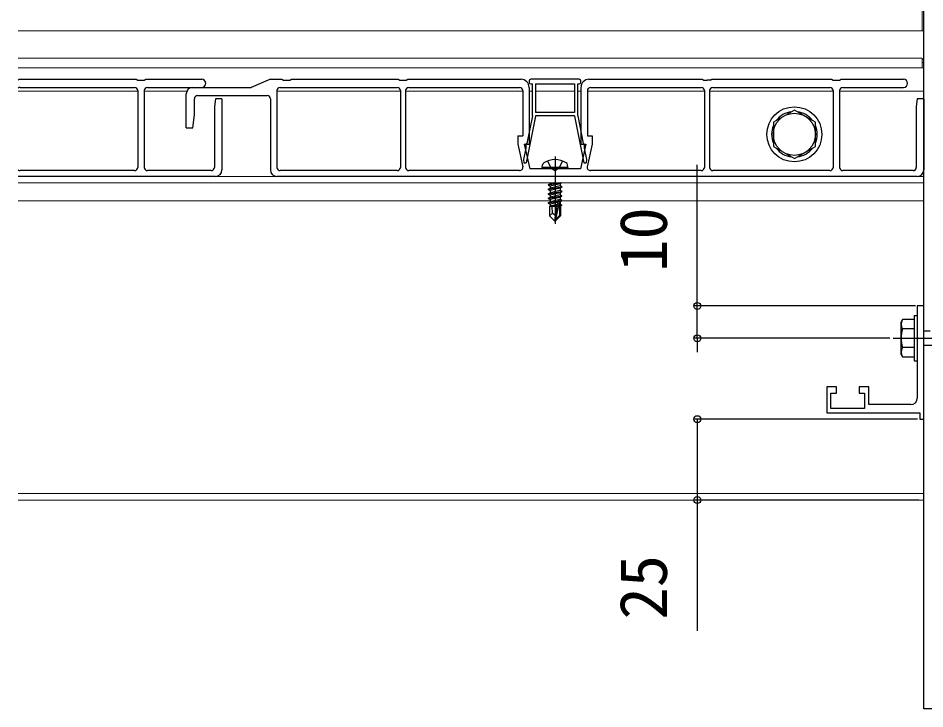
# Model space of a CAD drawing. Units: millimetres, scale not verified. Extents: x -875 to 875, y -1305 to 1298.
# Drawn here: x -328.5 to -48.1, y 255.8 to 469.2 of the extents above; entities that cross this region are included whole.
import ezdxf
from ezdxf.enums import TextEntityAlignment as Align

# ---------------------------------------------------------------- set-up
doc = ezdxf.new("R2010")
doc.units = ezdxf.units.MM
doc.header["$LTSCALE"] = 8
for name, color, linetype in [('0-2_YKK_11', 7, 'Continuous'), ('0-5_YKK_13', 4, 'Continuous'), ('0-6_YKK_D', 6, 'Continuous'), ('0-8_YSS_K', 3, 'Continuous')]:
    doc.layers.add(name, color=color, linetype=linetype)
doc.layers.add('0-4_YKK_12', color=2, linetype='Continuous', lineweight=18)
doc.styles.add('ＭＳ ゴシック', font='')
doc.styles.get('ＭＳ ゴシック').set_extended_font_data('MS Gothic')

msp = doc.modelspace()

# ---------------------------------------------------------------- linework, layer by layer
at = {"layer": '0-2_YKK_11'}
for points in [[(-48.5, 345.3), (-48.5, 380.3), (-50.5, 380.3), (-50.5, 370.758), (-50.38, 370.575), (-50.38, 370.025), (-50.5, 369.842), (-50.5, 351.8)], [(-52.5, 349.8), (-65.5, 349.8), (-65.5, 355.3), (-68.5, 355.3), (-68.5, 353.3), (-66.8, 353.3), (-66.8, 348.6), (-77.2, 348.6), (-77.2, 353.3), (-75.5, 353.3), (-75.5, 355.3), (-78.5, 355.3), (-78.5, 347.3), (-49.7, 347.3), (-49.7, 345.3), (-48.5, 345.3)]]:
    msp.add_lwpolyline(points, dxfattribs=at)
msp.add_arc((-52.5, 351.8), 2, 270.00001, 359.99999, dxfattribs=at)
at = {"layer": '0-4_YKK_12'}
for p, q in [((-49, 465.3), (-49, 473.3)), ((-49, 465.3), (-328.5, 465.3)), ((-48.499, 465.3), (-328.5, 465.3)), ((-48.499, 465.3), (-48.499, 320.3)), ((-48.999, 456.8), (-328.5, 456.8)), ((-48.999, 456.8), (-48.999, 453.8)), ((-48.499, 456.5), (-48.999, 456.5)), ((-48.499, 455.5), (-48.999, 455.5)), ((-48.999, 453.8), (-328.5, 453.8)), ((-48.499, 453.8), (-328.5, 453.8)), ((-291.499, 446.6), (-328.5, 446.6)), ((-276.332, 446.6), (-289.499, 446.6)), ((-210.299, 446.6), (-248.499, 446.6)), ((-172.499, 446.6), (-208.699, 446.6)), ((-169.499, 446.6), (-170.499, 446.6)), ((-156.499, 446.6), (-168.499, 446.6)), ((-154.499, 446.6), (-155.499, 446.6)), ((-116.299, 446.6), (-152.499, 446.6)), ((-76.499, 446.6), (-114.699, 446.6)), ((-48.499, 446.6), (-74.499, 446.6)), ((-48.499, 420.3), (-328.5, 420.3)), ((-48.499, 418.3), (-328.5, 418.3)), ((-164.049, 412.8), (-328.5, 412.8)), ((-48.499, 412.8), (-160.399, 412.8)), ((-48.499, 322.3), (-328.5, 322.3)), ((-48.499, 320.3), (-328.5, 320.3))]:
    msp.add_line(p, q, dxfattribs=at)
at = {"layer": '0-5_YKK_13'}
for p, q in [((-328.5, 450.119), (-328.199, 450.3)), ((-328.199, 450.3), (-291.999, 450.3)), ((-291.999, 450.3), (-291.499, 450)), ((-291.499, 450), (-289.499, 450)), ((-289.499, 450), (-288.999, 450.3)), ((-288.999, 450.3), (-271.749, 450.3)), ((-250.499, 450.3), (-256.499, 447.8)), ((-250.499, 450.3), (-246.999, 450.3)), ((-246.999, 450.3), (-246.499, 450)), ((-246.499, 450), (-244.499, 450)), ((-244.499, 450), (-243.999, 450.3)), ((-243.999, 450.3), (-210.999, 450.3)), ((-210.999, 450.3), (-210.499, 450)), ((-208.499, 450), (-207.999, 450.3)), ((-207.999, 450.3), (-172.999, 450.3)), ((-170.499, 449.8), (-170.499, 449.4)), ((-154.999, 450.3), (-169.999, 450.3)), ((-169.999, 448.9), (-169.499, 448.9)), ((-169.499, 439), (-169.499, 448.9)), ((-168.499, 448.9), (-168.499, 440)), ((-168.499, 448.9), (-156.499, 448.9)), ((-156.499, 448.9), (-156.499, 440)), ((-155.499, 439), (-155.499, 448.9)), ((-155.499, 448.9), (-154.999, 448.9)), ((-154.499, 449.4), (-154.499, 449.8)), ((-151.999, 450.3), (-116.999, 450.3)), ((-116.999, 450.3), (-116.499, 450)), ((-116.499, 450), (-115.499, 450)), ((-114.499, 450), (-115.499, 450)), ((-114.499, 450), (-113.999, 450.3)), ((-113.999, 450.3), (-76.999, 450.3)), ((-76.999, 450.3), (-76.499, 450)), ((-76.499, 450), (-74.499, 450)), ((-74.499, 450), (-73.999, 450.3)), ((-73.999, 450.3), (-54.749, 450.3)), ((-327.899, 447.8), (-292.499, 447.8)), ((-291.499, 446.8), (-291.499, 423.1)), ((-289.499, 446.8), (-289.499, 423.1)), ((-288.499, 447.8), (-271.749, 447.8)), ((-276.499, 435.3), (-276.499, 445.8)), ((-274.499, 447.8), (-256.499, 447.8)), ((-248.499, 446.8), (-248.499, 423.1)), ((-247.499, 447.8), (-211.299, 447.8)), ((-210.299, 446.8), (-210.299, 423.1)), ((-208.699, 446.8), (-208.699, 423.1)), ((-207.699, 447.8), (-173.499, 447.8)), ((-172.499, 446.8), (-172.499, 432.8)), ((-170.499, 447.8), (-170.499, 430.3)), ((-154.499, 447.8), (-154.499, 430.3)), ((-152.499, 446.8), (-152.499, 432.8)), ((-151.499, 447.8), (-117.299, 447.8)), ((-116.299, 446.8), (-116.299, 423.1)), ((-114.699, 446.8), (-114.699, 423.1)), ((-113.699, 447.8), (-77.499, 447.8)), ((-76.499, 446.8), (-76.499, 423.1)), ((-74.499, 446.8), (-74.499, 423.1)), ((-73.499, 447.8), (-54.749, 447.8)), ((-273.999, 439.3), (-273.999, 444.3)), ((-272.999, 445.3), (-251.499, 445.3)), ((-265.499, 444.3), (-265.499, 422.3)), ((-250.499, 444.3), (-250.499, 422.3)), ((-50.499, 444.3), (-50.799, 441.9)), ((-48.499, 444.3), (-50.499, 444.3)), ((-48.499, 444.3), (-48.499, 422.3)), ((-267.799, 441.9), (-267.799, 423.1)), ((-50.799, 441.9), (-50.799, 423.1)), ((-274.499, 435.3), (-273.999, 439.3)), ((-168.499, 438.899), (-171.432, 424.5)), ((-169.499, 439), (-171.231, 430.5)), ((-156.499, 440), (-168.499, 440)), ((-156.499, 439), (-168.499, 439)), ((-168.499, 439), (-168.499, 438.899)), ((-156.499, 439), (-156.499, 438.899)), ((-156.499, 438.899), (-153.566, 424.5)), ((-155.499, 439), (-153.768, 430.5)), ((-276.499, 435.3), (-274.499, 435.3)), ((-173.999, 432.8), (-172.499, 432.8)), ((-173.999, 432.8), (-173.999, 430.3)), ((-152.499, 432.8), (-150.999, 432.8)), ((-150.999, 432.8), (-150.999, 430.3)), ((-173.999, 430.3), (-172.48, 423.312)), ((-171.531, 429.027), (-172.249, 425.5)), ((-171.999, 430.3), (-170.499, 430.3)), ((-171.999, 430.3), (-170.325, 422.6)), ((-171.531, 430.2), (-171.531, 429.027)), ((-152.999, 430.3), (-154.673, 422.6)), ((-154.499, 430.3), (-152.999, 430.3)), ((-150.999, 430.3), (-152.518, 423.312)), ((-162.499, 426.5), (-162.499, 405.6)), ((-172.249, 425.5), (-172.162, 424.5)), ((-172.162, 424.5), (-171.432, 424.5)), ((-166.499, 423.1), (-166.358, 423.902)), ((-158.499, 423.1), (-158.641, 423.902)), ((-153.566, 424.5), (-152.837, 424.5)), ((-152.749, 425.5), (-152.837, 424.5)), ((-292.499, 422.1), (-327.899, 422.1)), ((-268.799, 422.1), (-288.499, 422.1)), ((-211.299, 422.1), (-247.499, 422.1)), ((-173.457, 422.1), (-207.699, 422.1)), ((-162.999, 422.6), (-170.325, 422.6)), ((-158.499, 423.1), (-166.499, 423.1)), ((-166.499, 423.1), (-166.411, 422.6)), ((-158.587, 422.6), (-166.411, 422.6)), ((-154.673, 422.6), (-161.999, 422.6)), ((-158.499, 423.1), (-158.587, 422.6)), ((-117.299, 422.1), (-151.541, 422.1)), ((-77.499, 422.1), (-113.699, 422.1)), ((-51.799, 422.1), (-73.499, 422.1)), ((-267.499, 420.3), (-328.5, 420.3)), ((-50.499, 420.3), (-248.499, 420.3)), ((-160.699, 418.3), (-164.599, 417.65)), ((-164.599, 417.75), (-161.299, 418.3)), ((-164.599, 417.75), (-164.049, 418.068)), ((-164.599, 417.75), (-164.599, 417.65)), ((-163.02, 418.3), (-164.049, 418.068)), ((-164.049, 418.3), (-164.049, 418.068)), ((-160.949, 418.032), (-160.949, 417.368)), ((-164.599, 417.65), (-164.049, 417.332)), ((-164.599, 416.35), (-160.399, 417.05)), ((-160.399, 416.95), (-164.599, 416.25)), ((-164.599, 416.35), (-164.049, 416.668)), ((-164.599, 416.35), (-164.599, 416.25)), ((-164.599, 416.25), (-164.049, 415.932)), ((-164.599, 414.95), (-160.399, 415.65)), ((-160.399, 415.55), (-164.599, 414.85)), ((-164.599, 414.95), (-164.049, 415.268)), ((-164.599, 414.95), (-164.599, 414.85)), ((-160.949, 417.368), (-164.049, 416.668)), ((-164.049, 417.332), (-164.049, 416.668)), ((-160.949, 415.968), (-164.049, 415.268)), ((-164.049, 415.932), (-164.049, 415.268)), ((-160.399, 417.05), (-160.949, 417.368)), ((-160.949, 416.632), (-160.949, 415.968)), ((-160.399, 415.65), (-160.949, 415.968)), ((-160.949, 415.232), (-160.949, 414.568)), ((-160.399, 417.05), (-160.399, 416.95)), ((-160.399, 415.65), (-160.399, 415.55)), ((-164.599, 414.85), (-164.049, 414.532)), ((-164.599, 413.55), (-160.399, 414.25)), ((-160.399, 414.15), (-164.599, 413.45)), ((-164.599, 413.55), (-164.049, 413.868)), ((-164.599, 413.55), (-164.599, 413.45)), ((-164.599, 413.45), (-164.049, 413.132)), ((-164.599, 412.15), (-161.574, 412.654)), ((-161.601, 412.55), (-164.599, 412.05)), ((-164.599, 412.15), (-164.049, 412.468)), ((-164.599, 412.15), (-164.599, 412.05)), ((-160.949, 414.568), (-164.049, 413.868)), ((-164.049, 414.532), (-164.049, 413.868)), ((-160.949, 413.168), (-164.049, 412.468)), ((-164.049, 413.132), (-164.049, 412.468)), ((-161.659, 412.272), (-164.049, 411.732)), ((-161.59, 412.607), (-162.499, 408.222)), ((-161.167, 412.723), (-162.349, 407.024)), ((-161.167, 412.722), (-160.399, 412.85)), ((-160.399, 412.75), (-161.112, 412.631)), ((-161.099, 412.552), (-161.099, 408.274)), ((-160.399, 414.25), (-160.949, 414.568)), ((-160.949, 413.832), (-160.949, 413.168)), ((-160.399, 412.85), (-160.949, 413.168)), ((-160.949, 412.432), (-160.949, 411.768)), ((-160.399, 414.25), (-160.399, 414.15)), ((-160.399, 412.85), (-160.399, 412.75)), ((-164.599, 412.05), (-164.049, 411.732)), ((-164.199, 411), (-164.049, 411.068)), ((-164.199, 411), (-164.199, 408.15)), ((-161.923, 411), (-164.199, 411)), ((-164.049, 411.732), (-164.049, 411.068)), ((-161.804, 411.575), (-164.049, 411.068)), ((-161.864, 411.283), (-163.582, 411)), ((-161.919, 411.016), (-162.003, 411)), ((-160.949, 411.768), (-161.102, 411.733)), ((-160.499, 411.508), (-161.099, 411.409)), ((-160.499, 411.292), (-161.099, 411.176)), ((-160.799, 411), (-161.099, 411)), ((-160.499, 411.508), (-160.949, 411.768)), ((-160.499, 411.292), (-160.799, 411.119)), ((-160.799, 411.119), (-160.799, 408.15)), ((-160.499, 411.508), (-160.499, 411.292)), ((-163.242, 408.953), (-164.199, 408.15)), ((-162.649, 406.6), (-164.199, 408.15)), ((-162.499, 408.222), (-162.649, 406.6)), ((-162.649, 406.6), (-162.349, 406.6)), ((-162.499, 408.222), (-162.499, 406.6)), ((-161.099, 408.274), (-162.349, 407.024)), ((-162.349, 406.6), (-160.799, 408.15)), ((-162.349, 407.024), (-162.349, 406.6)), ((-160.799, 408.15), (-161.099, 408.274)), ((-55.5, 375.3), (-55.067, 376.05)), ((-51.5, 376.05), (-55.069, 376.05)), ((-51.5, 377.3), (-51.5, 363.3)), ((-51.5, 377.3), (-50.5, 377.3)), ((-51.5, 376.05), (-51.5, 364.55)), ((-50.5, 377.3), (-50.5, 363.3)), ((-55.5, 365.3), (-55.5, 375.3)), ((-51.5, 373.187), (-55.053, 373.187)), ((-58, 370.3), (41, 370.3)), ((-48.5, 372.55), (-46.5, 372.55)), ((-51.5, 367.413), (-55.053, 367.413)), ((-45.5, 368.05), (-48.5, 368.05)), ((-55.5, 365.3), (-55.067, 364.55)), ((-55.069, 364.55), (-51.5, 364.55)), ((-51.5, 363.3), (-50.5, 363.3))]:
    msp.add_line(p, q, dxfattribs=at)
for points in [[(-210.499, 450), (-209.499, 450), (-208.499, 450)], [(-265.499, 444.3), (-267.499, 444.3), (-267.799, 441.9)], [(-153.468, 430.2), (-153.468, 429.027), (-152.749, 425.5)], [(-164.799, 425.079), (-163.644, 422.763), (-162.499, 422.154)], [(-160.199, 425.079), (-161.354, 422.763), (-162.499, 422.154)], [(-160.486, 418.3), (-160.949, 418.032), (-164.049, 417.332)], [(-160.399, 416.95), (-160.949, 416.632), (-164.049, 415.932)], [(-160.399, 415.55), (-160.949, 415.232), (-164.049, 414.532)], [(-160.399, 414.15), (-160.949, 413.832), (-164.049, 413.132)], [(-160.399, 412.75), (-160.949, 412.432), (-161.099, 412.399)], [(-162.499, 408.222), (-163.242, 408.953), (-163.399, 411)]]:
    msp.add_lwpolyline(points, dxfattribs=at)
msp.add_lwpolyline([(-88.499, 440.806), (-94.999, 437.053), (-94.999, 429.547), (-88.499, 425.794), (-81.999, 429.547), (-81.999, 437.053)], close=True, dxfattribs=at)
for radius in [8.5, 6.5]:
    msp.add_circle((-88.499, 433.3), radius, dxfattribs=at)
for centre, radius, start, end in [((-271.749, 449.05), 1.25, 270, 90), ((-172.999, 447.8), 2.5, 0, 90), ((-169.999, 449.8), 0.5, 90, 180), ((-169.999, 449.4), 0.5, 180, 270), ((-154.999, 449.8), 0.5, 0, 90), ((-154.999, 449.4), 0.5, 270, 0), ((-151.999, 447.8), 2.5, 90, 180), ((-54.749, 449.05), 1.25, 270, 90), ((-327.899, 446.8), 1, 90, 126.93656), ((-292.499, 446.8), 1, 0, 90), ((-288.499, 446.8), 1, 90, 180), ((-274.499, 445.8), 2, 90, 180), ((-247.499, 446.8), 1, 90, 180), ((-211.299, 446.8), 1, 0, 90), ((-207.699, 446.8), 1, 90, 180), ((-173.499, 446.8), 1, 0, 90), ((-151.499, 446.8), 1, 90, 180), ((-117.299, 446.8), 1, 0, 90), ((-113.699, 446.8), 1, 90, 180), ((-77.499, 446.8), 1, 0, 90), ((-73.499, 446.8), 1, 90, 180), ((-272.999, 444.3), 1, 90, 180), ((-251.499, 444.3), 1, 0, 90), ((-88.499, 433.3), 7.05, 97.21814, 142.78186), ((-88.499, 433.3), 7.05, 37.21814, 82.78186), ((-88.499, 433.3), 7.05, 157.21814, 202.78186), ((-88.499, 433.3), 7.05, 337.21814, 22.78186), ((-171.231, 430.2), 0.3, 90, 180), ((-153.768, 430.2), 0.3, 0, 90), ((-88.499, 433.3), 7.05, 217.21814, 262.78186), ((-88.499, 433.3), 7.05, 277.21814, 322.78186), ((-165.471, 423.746), 0.9, 122.05588, 170), ((-162.499, 419), 6.5, 57.94412, 122.05588), ((-159.527, 423.746), 0.9, 10, 57.94412), ((-327.899, 423.1), 1, 233.06344, 270), ((-292.499, 423.1), 1, 270, 0), ((-288.499, 423.1), 1, 180, 270), ((-268.799, 423.1), 1, 270, 0), ((-267.499, 422.3), 2, 270, 0), ((-248.499, 422.3), 2, 180, 270), ((-247.499, 423.1), 1, 180, 270), ((-211.299, 423.1), 1, 270, 0), ((-207.699, 423.1), 1, 180, 270), ((-173.457, 423.1), 1, 270, 12.26477), ((-162.499, 422.6), 0.5, 180, 0), ((-151.541, 423.1), 1, 167.73523, 270), ((-117.299, 423.1), 1, 270, 0), ((-113.699, 423.1), 1, 180, 270), ((-77.499, 423.1), 1, 270, 0), ((-73.499, 423.1), 1, 180, 270), ((-51.799, 423.1), 1, 270, 0), ((-50.499, 422.3), 2, 270, 0), ((-161.347, 412.552), 0.248, 0, 167.19096), ((-52.944, 374.63), 2.556, 146.25178, 214.38425), ((-45.947, 370.3), 9.553, 162.41205, 197.58795), ((-52.944, 365.97), 2.556, 145.61575, 213.74822)]:
    msp.add_arc(centre, radius, start, end, dxfattribs=at)
at = {"layer": '0-6_YKK_D'}
for p, q in [((-118.5, 380.3), (-118.5, 423.9)), ((-51, 380.3), (-119.5, 380.3)), ((-118.5, 370.3), (-118.5, 380.3)), ((-59, 370.3), (-119.5, 370.3)), ((-118.5, 370.3), (-118.5, 366)), ((-50.412, 345.3), (-119.5, 345.3)), ((-49.999, 320.3), (-119.5, 320.3))]:
    msp.add_line(p, q, dxfattribs=at)
msp.add_lwpolyline([(-118.5, 345.3), (-118.5, 320.3), (-118.5, 279.864)], dxfattribs=at)
for centre in [(-118.5, 380.3), (-118.5, 370.3), (-118.5, 345.3), (-118.5, 320.3)]:
    msp.add_circle(centre, 1.075, dxfattribs=at)
at = {"layer": '0-8_YSS_K'}
for p, q in [((-48.499, 255.8), (-48.499, 479.255)), ((-28.499, 255.8), (-48.499, 255.8))]:
    msp.add_line(p, q, dxfattribs=at)

# ---------------------------------------------------------------- texts
at = {"layer": '0-6_YKK_D', "style": 'ＭＳ ゴシック'}
for s, p in [('10', (-123.5, 390.832)), ('25', (-123.5, 283.386))]:
    msp.add_text(s, height=14.66, rotation=90, dxfattribs=at).set_placement(p, align=Align.BOTTOM_LEFT)

doc.saveas('drawing.dxf')
